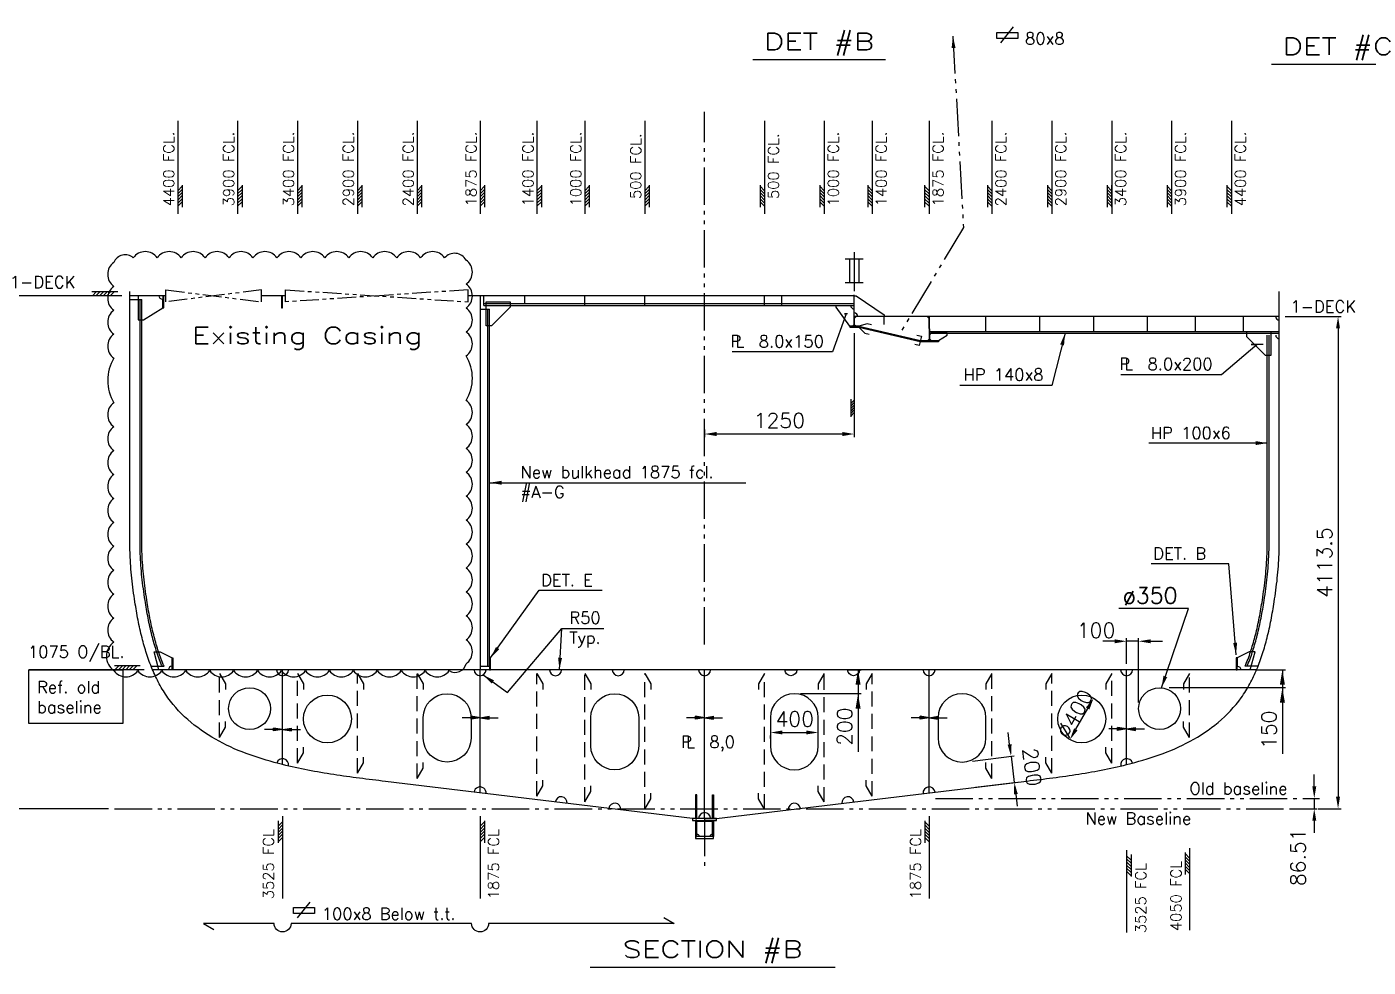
# Model space of a CAD drawing. Extents: x -86245 to 167090, y -69122 to 55245.
# Drawn here: x 19328 to 30530, y 15718 to 23578 of the extents above; entities that cross this region are included whole.
import ezdxf
from ezdxf.enums import TextEntityAlignment as Align

# ---------------------------------------------------------------- set-up
doc = ezdxf.new("R2010")
doc.units = 0
doc.header["$LTSCALE"] = 250
for name, pattern in [('DASHED', [0.75, 0.5, -0.25]), ('PHANTOM', [2.1, 1.25, -0.2, 0.125, -0.2, 0.125, -0.2]), ('PHANTOM2', [1.25, 0.625, -0.125, 0.125, -0.125, 0.125, -0.125])]:
    doc.linetypes.add(name, pattern=pattern)
doc.layers.get('0').update_dxf_attribs({"linetype": 'CONTINUOUS'})
doc.layers.get('DEFPOINTS').update_dxf_attribs({"linetype": 'CONTINUOUS'})
for name, color, linetype in [('Kuttlinje', 6, 'CONTINUOUS'), ('LASTLUKE', 1, 'CONTINUOUS'), ('S0CO1', 1, 'CONTINUOUS'), ('S0CO2', 2, 'CONTINUOUS'), ('S0CO5', 4, 'CONTINUOUS'), ('S0DA1', 1, 'DASHED'), ('S0DA2', 2, 'DASHED'), ('S0DIM', 2, 'CONTINUOUS'), ('S0PH1', 1, 'PHANTOM'), ('S0TX2', 2, 'CONTINUOUS')]:
    doc.layers.add(name, color=color, linetype=linetype)
doc.styles.add('18', font='romans', dxfattribs={"height": 180})
doc.styles.add('ROMANS', font='romans.shx', dxfattribs={"height": 125})
doc.dimstyles.new('MEDIUM', dxfattribs={"dimscale": 0.5, "dimtxt": 2, "dimasz": 2, "dimexe": 50, "dimexo": 100, "dimgap": 100, "dimtad": 1, "dimdsep": 46, "dimtxsty": 'ROMANS', "dimblk1": 'PIL-2', "dimblk2": 'PIL-3', "dimsah": 1, "dimcen": 200, "dimclrd": 1, "dimclre": 1, "dimclrt": 2, "dimazin": 2, "dimtfac": 1, "dimtmove": 0, "dimatfit": 3, "dimldrblk": 'PIL-3', "dimfxl": 1, "dimtvp": 100, "dimtolj": 1, "dimarcsym": 0})
doc.dimstyles.new('ORGINAL', dxfattribs={"dimscale": 50, "dimtxt": 2, "dimasz": 2, "dimexe": 0.5, "dimexo": 1, "dimgap": 1, "dimtad": 1, "dimdsep": 46, "dimtxsty": 'ROMANS', "dimcen": 0, "dimclrd": 1, "dimclre": 1, "dimclrt": 2, "dimadec": 0, "dimazin": 0, "dimtfac": 1, "dimtmove": 2, "dimatfit": 3, "dimfxl": 1, "dimtvp": 100, "dimtolj": 1, "dimarcsym": 0})
doc.dimstyles.get("Standard").update_dxf_attribs({"dimscale": 50, "dimtxt": 125, "dimasz": 2, "dimexe": 0.5, "dimexo": 1, "dimgap": 1, "dimtad": 1, "dimdsep": 46, "dimtxsty": 'ROMANS', "dimcen": 1.5, "dimclrd": 1, "dimclre": 1, "dimclrt": 2, "dimazin": 2, "dimtfac": 1, "dimtmove": 2, "dimatfit": 3, "dimfxl": 1, "dimtvp": 100, "dimtolj": 1, "dimarcsym": 0})

# ---------------------------------------------------------------- blocks, each defined once
blk = doc.blocks.new('KJØL')
at = {"layer": 'S0CO1'}
blk.add_line((-65, -20), (65, -20), dxfattribs=at)
for points in [[(-75, 0), (-65, 0), (-65, 200), (-75, 200)], [(75, 0), (65, 0), (65, 200), (75, 200)]]:
    blk.add_lwpolyline(points, close=True, dxfattribs=at)
for centre, start, end in [((-65, -150), 0, 90), ((65, -150), 90, 180)]:
    blk.add_arc(centre, 20, start, end, dxfattribs=at)
at = {"layer": 'S0CO2'}
for points in [[(-100, -15), (100, -15), (100, 0), (-100, 0)], [(-75, -150), (-65, -150), (-65, -15), (-75, -15)], [(75, -150), (65, -150), (65, -15), (75, -15)], [(-75, -165), (75, -165), (75, -150), (-75, -150)]]:
    blk.add_lwpolyline(points, close=True, dxfattribs=at)
blk = doc.blocks.new('ST10011')
at = {"layer": 'S0CO1'}
for p, q in [((4.24, 0.65), (-0.08, 0.65)), ((0, 0), (0.65, 0.65)), ((0.6, 0), (1.25, 0.65)), ((1.2, 0), (1.85, 0.65)), ((1.8, 0), (2.45, 0.65)), ((2.4, 0), (3.05, 0.65)), ((3, 0), (3.65, 0.65))]:
    blk.add_line(p, q, dxfattribs=at)
blk = doc.blocks.new('ST10073')
at = {"layer": 'S0CO2'}
for p, q in [((1.49, 4), (-1.49, 4)), ((-0.79, 4), (-0.79, 0)), ((0.79, 4), (0.79, 0)), ((-1.49, 0), (1.49, 0))]:
    blk.add_line(p, q, dxfattribs=at)
blk = doc.blocks.new('*X7')
at = {"color": 0}
for p, q in [((13410, 17177), (13450, 17217)), ((13439, 17177), (13479, 17217)), ((13467, 17177), (13507, 17217)), ((13495, 17177), (13535, 17217)), ((13523, 17177), (13563, 17217)), ((13552, 17177), (13592, 17217))]:
    blk.add_line(p, q, dxfattribs=at)
blk = doc.blocks.new('TYKK')
at = {"layer": 'S0CO1'}
for p, q in [((-2.04, 0.82), (2.04, 0.82)), ((-2.04, 0), (2.04, 0))]:
    blk.add_line(p, q, dxfattribs=at)
at = {"layer": 'S0CO1', "xscale": 0.0204, "yscale": 0.0204, "zscale": 0.0204}
blk.add_blockref('*X7', (-275.41, -350.41), dxfattribs=at)
blk = doc.blocks.new('A$C3B635EAD')
at = {"layer": 'S0DIM', "color": 1}
for p, q in [((-4400, 793), (-4400, 14)), ((-3900, 793), (-3900, 14)), ((-3400, 793), (-3400, 14)), ((-2900, 793), (-2900, 14)), ((-2400, 793), (-2400, 14)), ((-1875, 793), (-1875, 14)), ((-1400, 793), (-1400, 14)), ((-1000, 793), (-1000, 14)), ((-500, 793), (-500, 14)), ((500, 793), (500, 14)), ((1000, 793), (1000, 14)), ((1400, 793), (1400, 14)), ((1875, 793), (1875, 14)), ((2400, 793), (2400, 14)), ((2900, 793), (2900, 14)), ((3400, 793), (3400, 14)), ((3900, 793), (3900, 14)), ((4400, 793), (4400, 14))]:
    blk.add_line(p, q, dxfattribs=at)
at = {"layer": 'S0DIM', "extrusion": (0, 0, -1), "yscale": 45, "zscale": -45}
for p, xscale, rotation in [((4363, 162), 45, 270), ((3863, 162), 45, 270), ((3363, 162), 45, 270), ((2863, 162), 45, 270), ((2363, 162), 45, 270), ((1838, 162), 45, 270), ((1363, 162), 45, 270), ((963, 162), 45, 270), ((463, 162), 45, 270), ((-463, 162), -45, 90), ((-963, 162), -45, 90), ((-1363, 162), -45, 90), ((-1838, 162), -45, 90), ((-2363, 162), -45, 90), ((-2863, 162), -45, 90), ((-3363, 162), -45, 90), ((-3863, 162), -45, 90), ((-4363, 162), -45, 90)]:
    blk.add_blockref('TYKK', p, dxfattribs=dict(at, xscale=xscale, rotation=rotation))
at = {"layer": 'S0DIM', "style": 'ROMANS', "text_generation_flag": 6}
for s, p in [('4400 FCL.', (-4430, 77)), ('3900 FCL.', (-3930, 77)), ('3400 FCL.', (-3430, 77)), ('2900 FCL.', (-2930, 77)), ('2400 FCL.', (-2430, 77)), ('1875 FCL.', (-1905, 77)), ('1400 FCL.', (-1430, 77)), ('1000 FCL.', (-1030, 77)), ('1000 FCL.', (1120, 77)), ('1400 FCL.', (1520, 77)), ('1875 FCL.', (1995, 77)), ('2400 FCL.', (2520, 77)), ('2900 FCL.', (3020, 77)), ('3400 FCL.', (3520, 77)), ('3900 FCL.', (4020, 77)), ('4400 FCL.', (4520, 77)), (' 500 FCL.', (-530, 77)), (' 500 FCL.', (620, 77))]:
    blk.add_text(s, height=90, rotation=270, dxfattribs=at).set_placement(p)
blk = doc.blocks.new('PLDIM2')
at = {"layer": 'S0TX2', "style": 'ROMANS'}
for s, p in [('P', (-19, 0)), ('L', (23, 0))]:
    blk.add_text(s, height=100, dxfattribs=at).set_placement(p)
blk.add_attdef('XX.X', (168, -1), '', height=100, dxfattribs=at)
blk = doc.blocks.new('ST10005')
at = {"color": 1}
for p, q in [((0, 0), (2, 0.32)), ((0, 0), (2, -0.32)), ((0, 0), (4, 0)), ((2, 0.32), (2, -0.32))]:
    blk.add_line(p, q, dxfattribs=at)
blk.add_solid([(0, 0), (2, 0.32), (0, 0), (2, -0.32)], dxfattribs=at)
blk = doc.blocks.new('A$C60C17CDB')
at = {"layer": 'S0CO1', "yscale": 37.5, "zscale": 37.5, "rotation": 180}
for xscale in [37.5, -37.5]:
    blk.add_blockref('ST10005', (0, 0), dxfattribs=dict(at, xscale=xscale))
blk = doc.blocks.new('*D112')
at = {"layer": 'DEFPOINTS', "color": 0, "transparency": 16777216}
for p in [(25538, 17679), (25938, 17679), (25938, 17679)]:
    blk.add_point(p, dxfattribs=at)
at = {"layer": 'S0CO1', "color": 1, "lineweight": -2, "transparency": 16777216}
for p, q in [((25538, 17629), (25538, 17654)), ((25638, 17679), (25838, 17679)), ((25938, 17629), (25938, 17654))]:
    blk.add_line(p, q, dxfattribs=at)
at = {"layer": 'S0CO1', "color": 1, "transparency": 16777216}
for points in [[(25638, 17696), (25638, 17663), (25538, 17679)], [(25838, 17696), (25838, 17663), (25938, 17679)]]:
    blk.add_solid(points, dxfattribs=at)
at = {"layer": 'S0CO1', "color": 2, "transparency": 16777216, "insert": (25741, 17792), "char_height": 125, "attachment_point": 5, "style": 'ROMANS'}
blk.add_mtext('\\A1;400', dxfattribs=at)
blk = doc.blocks.new('PIL-2')
at = {"color": 0, "linetype": 'ByBlock'}
blk.add_line((0, 0), (-250, 0), dxfattribs=at)
blk.add_solid([(-125, 21), (-125, -21), (0, 0)], dxfattribs=at)
blk = doc.blocks.new('PIL-3')
at = {"color": 0, "linetype": 'ByBlock'}
blk.add_line((0, 0), (250, 0), dxfattribs=at)
blk.add_solid([(125, 21), (125, -21), (0, 0)], dxfattribs=at)
blk = doc.blocks.new('*D113')
at = {"layer": 'DEFPOINTS', "color": 0, "transparency": 16777216}
for p in [(26202, 18204), (25738, 18004), (26270, 18004)]:
    blk.add_point(p, dxfattribs=at)
at = {"layer": 'S0TX2', "color": 1, "lineweight": -2, "transparency": 16777216}
for p, q in [((26252, 18204), (26295, 18204)), ((26270, 18203), (26270, 18005)), ((25788, 18004), (26295, 18004)), ((26270, 18004), (26270, 17517))]:
    blk.add_line(p, q, dxfattribs=at)
for name, p, rotation in [('PIL-2', (26270, 18204), 90), ('PIL-3', (26270, 18004), 270)]:
    blk.add_blockref(name, p, dxfattribs=dict(at, rotation=rotation))
at = {"layer": 'S0TX2', "color": 2, "transparency": 16777216, "insert": (26158, 17728), "char_height": 125, "attachment_point": 5, "rotation": 90, "style": 'ROMANS'}
blk.add_mtext('\\A1;200', dxfattribs=at)
blk = doc.blocks.new('*D114')
at = {"layer": 'DEFPOINTS', "color": 0, "transparency": 16777216}
for p in [(27175, 17435), (27575, 17262), (27202, 17216)]:
    blk.add_point(p, dxfattribs=at)
at = {"layer": 'S0CO1', "color": 1, "lineweight": -2, "transparency": 16777216}
for p, q in [((27536, 17580), (27524, 17679)), ((27225, 17441), (27573, 17484)), ((27548, 17481), (27575, 17262)), ((27252, 17222), (27600, 17265)), ((27588, 17163), (27600, 17063))]:
    blk.add_line(p, q, dxfattribs=at)
at = {"layer": 'S0CO1', "color": 1, "transparency": 16777216}
for points in [[(27552, 17582), (27519, 17578), (27548, 17481)], [(27604, 17165), (27571, 17161), (27575, 17262)]]:
    blk.add_solid(points, dxfattribs=at)
at = {"layer": 'S0CO1', "color": 2, "transparency": 16777216, "insert": (27723, 17391), "char_height": 125, "attachment_point": 5, "rotation": 277.079, "style": 'ROMANS'}
blk.add_mtext('\\A1;200', dxfattribs=at)
blk = doc.blocks.new('*D115')
at = {"layer": 'DEFPOINTS', "color": 0, "transparency": 16777216}
for p in [(28237, 17966), (28039, 17619)]:
    blk.add_point(p, dxfattribs=at)
at = {"layer": 'S0CO1', "color": 1, "lineweight": -2, "transparency": 16777216}
blk.add_line((28089, 17706), (28188, 17880), dxfattribs=at)
at = {"layer": 'S0CO1', "color": 1, "transparency": 16777216}
for points in [[(28173, 17888), (28202, 17871), (28237, 17966)], [(28074, 17714), (28103, 17697), (28039, 17619)]]:
    blk.add_solid(points, dxfattribs=at)
at = {"layer": 'S0CO1', "color": 2, "transparency": 16777216, "insert": (28080, 17836), "char_height": 125, "attachment_point": 5, "rotation": 60.382, "style": 'ROMANS'}
blk.add_mtext('\\A1;∅400', dxfattribs=at)
blk = doc.blocks.new('*D116')
at = {"layer": 'DEFPOINTS', "color": 0, "transparency": 16777216}
for p in [(29552, 18204), (28819, 18054), (29814, 18054)]:
    blk.add_point(p, dxfattribs=at)
at = {"layer": 'S0TX2', "color": 1, "lineweight": -2, "transparency": 16777216}
for p, q in [((29602, 18204), (29839, 18204)), ((29814, 18203), (29814, 18055)), ((28869, 18054), (29839, 18054)), ((29814, 18054), (29814, 17500))]:
    blk.add_line(p, q, dxfattribs=at)
for name, p, rotation in [('PIL-2', (29814, 18204), 90), ('PIL-3', (29814, 18054), 270)]:
    blk.add_blockref(name, p, dxfattribs=dict(at, rotation=rotation))
at = {"layer": 'S0TX2', "color": 2, "transparency": 16777216, "insert": (29702, 17702), "char_height": 125, "attachment_point": 5, "rotation": 90, "style": 'ROMANS'}
blk.add_mtext('\\A1;150', dxfattribs=at)
blk = doc.blocks.new('*D117')
at = {"layer": 'DEFPOINTS', "color": 0, "transparency": 16777216}
for p in [(28513, 18442), (28513, 18204), (28613, 17879)]:
    blk.add_point(p, dxfattribs=at)
at = {"layer": 'S0CO1', "color": 1, "lineweight": -2, "transparency": 16777216}
for p, q in [((28413, 18442), (28313, 18442)), ((28513, 18254), (28513, 18467)), ((28613, 18442), (28513, 18442)), ((28613, 17929), (28613, 18467)), ((28713, 18442), (28813, 18442))]:
    blk.add_line(p, q, dxfattribs=at)
at = {"layer": 'S0CO1', "color": 1, "transparency": 16777216}
for points in [[(28413, 18458), (28413, 18425), (28513, 18442)], [(28713, 18458), (28713, 18425), (28613, 18442)]]:
    blk.add_solid(points, dxfattribs=at)
at = {"layer": 'S0CO1', "color": 2, "transparency": 16777216, "insert": (28258, 18533), "char_height": 125, "attachment_point": 5, "style": 'ROMANS'}
blk.add_mtext('\\A1;100', dxfattribs=at)
blk = doc.blocks.new('FLST-2')
at = {"layer": 'S0TX2', "color": 1}
for p, q in [((-256, 101), (-256, 151)), ((-256, 151), (-81, 151)), ((-222, 65), (-117, 198)), ((-81, 151), (-81, 101)), ((-81, 101), (-256, 101))]:
    blk.add_line(p, q, dxfattribs=at)
at = {"layer": 'S0TX2', "style": 'ROMANS'}
blk.add_attdef('FL.ST', (-20, 50), '', height=100, dxfattribs=at)
blk = doc.blocks.new('*D118')
at = {"layer": 'DEFPOINTS', "color": 0, "transparency": 16777216}
for p in [(29828, 17042), (29969, 17129), (30080, 17042)]:
    blk.add_point(p, dxfattribs=at)
at = {"layer": 'S0CO1', "color": 1, "lineweight": -2, "transparency": 16777216}
for p, q in [((30080, 17229), (30080, 17329)), ((29878, 17042), (30105, 17042)), ((30019, 17129), (30105, 17129)), ((30080, 17129), (30080, 17042)), ((30080, 16942), (30080, 16842))]:
    blk.add_line(p, q, dxfattribs=at)
at = {"layer": 'S0CO1', "color": 1, "transparency": 16777216}
for points in [[(30064, 17229), (30097, 17229), (30080, 17129)], [(30064, 16942), (30097, 16942), (30080, 17042)]]:
    blk.add_solid(points, dxfattribs=at)
at = {"layer": 'S0CO1', "color": 2, "transparency": 16777216, "insert": (29945, 16636), "char_height": 125, "attachment_point": 5, "rotation": 90, "style": 'ROMANS'}
blk.add_mtext('\\A1;86.51', dxfattribs=at)
blk = doc.blocks.new('*D119')
at = {"layer": 'DEFPOINTS', "color": 0, "transparency": 16777216}
for p in [(29788, 21156), (30064, 17042), (30279, 17042)]:
    blk.add_point(p, dxfattribs=at)
at = {"layer": 'S0CO1', "color": 1, "lineweight": -2, "transparency": 16777216}
for p, q in [((29838, 21156), (30304, 21156)), ((30279, 21056), (30279, 17142)), ((30114, 17042), (30304, 17042))]:
    blk.add_line(p, q, dxfattribs=at)
at = {"layer": 'S0CO1', "color": 1, "transparency": 16777216}
for points in [[(30262, 21056), (30295, 21056), (30279, 21156)], [(30262, 17142), (30295, 17142), (30279, 17042)]]:
    blk.add_solid(points, dxfattribs=at)
at = {"layer": 'S0CO1', "color": 2, "transparency": 16777216, "insert": (30166, 19099), "char_height": 125, "attachment_point": 5, "rotation": 90, "style": 'ROMANS'}
blk.add_mtext('\\A1;4113.5', dxfattribs=at)
blk = doc.blocks.new('*D120')
at = {"layer": 'DEFPOINTS', "color": 0, "transparency": 16777216}
for p in [(19179, 21329), (19225, 17042), (20061, 17042)]:
    blk.add_point(p, dxfattribs=at)
at = {"layer": 'S0CO1', "color": 1, "lineweight": -2, "transparency": 16777216}
for p, q in [((19229, 21329), (19250, 21329)), ((19225, 21229), (19225, 17142)), ((20011, 17042), (19200, 17042))]:
    blk.add_line(p, q, dxfattribs=at)
at = {"layer": 'S0CO1', "color": 1, "transparency": 16777216}
for points in [[(19208, 21229), (19241, 21229), (19225, 21329)], [(19208, 17142), (19241, 17142), (19225, 17042)]]:
    blk.add_solid(points, dxfattribs=at)
at = {"layer": 'S0CO1', "color": 2, "transparency": 16777216, "insert": (19112, 19185), "char_height": 125, "attachment_point": 5, "rotation": 90, "style": 'ROMANS'}
blk.add_mtext('\\A1;4286.51', dxfattribs=at)
blk = doc.blocks.new('*D121')
at = {"layer": 'DEFPOINTS', "color": 0, "transparency": 16777216}
for p in [(26238, 21068), (24988, 20263), (24988, 20174)]:
    blk.add_point(p, dxfattribs=at)
at = {"layer": 'S0CO1', "color": 1, "lineweight": -2, "transparency": 16777216}
for p, q in [((26238, 21018), (26238, 20149)), ((24988, 20213), (24988, 20149)), ((26138, 20174), (25088, 20174))]:
    blk.add_line(p, q, dxfattribs=at)
at = {"layer": 'S0CO1', "color": 1, "transparency": 16777216}
for points in [[(25088, 20191), (25088, 20157), (24988, 20174)], [(26138, 20191), (26138, 20157), (26238, 20174)]]:
    blk.add_solid(points, dxfattribs=at)
at = {"layer": 'S0CO1', "color": 2, "transparency": 16777216, "insert": (25613, 20287), "char_height": 125, "attachment_point": 5, "style": 'ROMANS'}
blk.add_mtext('\\A1;1250', dxfattribs=at)

msp = doc.modelspace()

# ---------------------------------------------------------------- linework, layer by layer
at = {"layer": 'Kuttlinje', "linetype": 'ByBlock'}
msp.add_line((26238.093, 21693.097), (26238.093, 21367.443), dxfattribs=at)
at = {"layer": 'S0CO1'}
for p, q in [((20188.093, 21298.739), (20288.093, 21298.739)), ((23113.093, 21218.739), (23193.093, 21218.739)), ((23178.093, 18233.739), (23178.093, 21218.739)), ((23193.093, 18233.739), (23193.093, 21218.739)), ((26864.243, 21030.73), (29788.094, 21030.73)), ((26864.508, 21015.73), (29788.094, 21015.73)), ((20365.242, 18233.739), (20473.28, 18233.739)), ((23113.093, 18233.739), (23193.093, 18233.739)), ((29610.944, 18233.739), (29502.906, 18233.739))]:
    msp.add_line(p, q, dxfattribs=at)
at = {"layer": 'S0CO1', "color": 8}
for p, q in [((23143.093, 21263.739), (26238.093, 21263.739)), ((23143.093, 21248.739), (26238.093, 21248.739))]:
    msp.add_line(p, q, dxfattribs=at)
at = {"layer": 'S0CO1'}
for points in [[(20054.911, 18196.275, 0.52056705), (20254.911, 18196.275, 0.52056705), (20454.911, 18196.275, 0.52056705), (20654.911, 18196.275, 0.52056705), (20854.911, 18196.275, 0.52056705), (21054.911, 18196.275, 0.52056705), (21254.911, 18196.275, 0.52056705), (21454.911, 18196.275, 0.52056705), (21654.911, 18196.275, 0.52056705), (21854.911, 18196.275, 0.52056705), (22054.911, 18196.275, 0.52056705), (22254.911, 18196.275, 0.52056705), (22454.911, 18196.275, 0.52056705), (22654.911, 18196.275, 0.52056705), (22854.911, 18196.275, 0.52056705), (22997.011, 18254.175, 0.52056705), (22997.011, 18454.175, 0.52056705), (22997.011, 18654.175, 0.52056705), (22997.011, 18854.175, 0.52056705), (22997.011, 19054.175, 0.52056705), (22997.011, 19254.175, 0.52056705), (22997.011, 19454.175, 0.52056705), (22997.011, 19654.175, 0.52056705), (22997.011, 19854.175, 0.52056705), (22997.011, 20054.175, 0.52056705), (22997.011, 20254.175, 0.52056705), (22997.011, 20454.175, 0.279117476), (22997.011, 20827.185, 0.52056705), (22997.011, 21027.185, 0.52056705), (22997.011, 21227.185, 0.52056705), (22997.011, 21427.185, 0.52056705), (22997.011, 21627.185, 0.52056705), (22816.531, 21646.705, 0.52056705), (22616.531, 21646.705, 0.52056705), (22416.531, 21646.705, 0.52056705), (22216.531, 21646.705, 0.52056705), (22016.531, 21646.705, 0.52056705), (21816.531, 21646.705, 0.52056705), (21616.531, 21646.705, 0.52056705), (21416.531, 21646.705, 0.52056705), (21216.531, 21646.705, 0.52056705), (21016.531, 21646.705, 0.52056705), (20816.531, 21646.705, 0.52056705), (20616.531, 21646.705, 0.52056705), (20416.531, 21646.705, 0.52056705), (20216.531, 21646.705, 0.52056705), (20054.911, 21608.324, 0.52056705), (20054.911, 21408.324, 0.52056705), (20054.911, 21208.324, 0.52056705), (20054.911, 21008.324, 0.52056705), (20054.911, 20808.324, 0.279117476), (20054.911, 20435.315, 0.52056705), (20054.911, 20235.315, 0.52056705), (20054.911, 20035.315, 0.52056705), (20054.911, 19835.315, 0.52056705), (20054.911, 19635.315, 0.52056705), (20054.911, 19435.315, 0.52056705), (20054.911, 19235.315, 0.52056705), (20054.911, 19035.315, 0.52056705), (20054.911, 18835.315, 0.52056705), (20054.911, 18635.315, 0.52056705), (20054.911, 18435.315, 0.52056705)], [(26238.093, 21185.73), (26238.093, 21328.74), (26253.093, 21328.74), (26488.093, 21170.73), (26488.093, 21155.73), (26268.093, 21155.73, 0.414213562)], [(23693.224, 18203.739, 1), (23793.224, 18203.739)], [(24217.146, 18203.739, 1), (24317.146, 18203.739)], [(25759.04, 18203.739, -1), (25659.04, 18203.739)], [(26282.962, 18203.739, -1), (26182.962, 18203.739)], [(22838.093, 17432.021), (22838.093, 17432.021, -0.414213562), (22638.093, 17632.021), (22638.093, 17803.739, -0.414213562), (22838.093, 18003.739), (22838.093, 18003.739, -0.414213562), (23038.093, 17803.739), (23038.093, 17632.021, -0.414213562)], [(24238.093, 17367.241), (24238.093, 17367.241, -0.414213562), (24038.093, 17567.241), (24038.093, 17803.739, -0.414213562), (24238.093, 18003.739), (24238.093, 18003.739, -0.414213562), (24438.093, 17803.739), (24438.093, 17567.241, -0.414213562)], [(25738.093, 17367.241), (25738.093, 17367.241, 0.414213562), (25938.093, 17567.241), (25938.093, 17803.739, 0.414213562), (25738.093, 18003.739), (25738.093, 18003.739, 0.414213562), (25538.093, 17803.739), (25538.093, 17567.241, 0.414213562)], [(27138.093, 17432.021), (27138.093, 17432.021, 0.414213562), (27338.093, 17632.021), (27338.093, 17803.739, 0.414213562), (27138.093, 18003.739), (27138.093, 18003.739, 0.414213562), (26938.093, 17803.739), (26938.093, 17632.021, 0.414213562)]]:
    msp.add_lwpolyline(points, format="xyb", close=True, dxfattribs=at)
for points in [[(20463.093, 21298.739, -0.414213528), (20433.093, 21328.739), (20258.093, 21328.739), (20258.093, 21128.739), (20303.097, 21128.739), (20463.093, 21228.739), (20463.093, 21298.739)], [(20456.965, 18233.739, -0.001880362), (20453.222, 18242.641, -0.021649), (20408.678, 18364.314, -0.014929), (20372.52, 18491.112, -0.014426), (20340.341, 18635.629, -0.009034), (20314.661, 18783.301, -0.011788), (20289.004, 18978.731, -0.017592), (20275.008, 19173.364, -0.005806), (20273.502, 19233.625, -0.003349), (20273.093, 19294.741), (20273.093, 21298.739)], [(20473.28, 18233.739, -0.003137342), (20467.072, 18248.402, -0.021649), (20422.974, 18368.856, -0.014929), (20387.061, 18494.793, -0.014426), (20355.07, 18638.466, -0.009034), (20329.483, 18785.603, -0.011788), (20303.918, 18980.332, -0.017592), (20289.998, 19173.913, -0.005806), (20288.501, 19233.826, -0.003349), (20288.093, 19294.74), (20288.093, 21298.739)], [(26238.358, 21090.727), (26223.093, 21075.73), (26200.593, 21075.73), (26088.093, 21234.097), (26088.093, 21249.097), (26208.093, 21248.739, 0.414213562), (26238.093, 21218.739)], [(29502.906, 18233.739, 0.003137342), (29509.115, 18248.402, 0.021649), (29553.213, 18368.856, 0.014929), (29589.125, 18494.793, 0.014426), (29621.116, 18638.466, 0.009034), (29646.703, 18785.603, 0.011788), (29672.268, 18980.332, 0.017592), (29686.188, 19173.913, 0.005806), (29687.686, 19233.826, 0.003349), (29688.093, 19294.74), (29688.094, 21000.73)], [(29519.221, 18233.739, 0.001880362), (29522.964, 18242.641, 0.021649), (29567.508, 18364.314, 0.014929), (29603.666, 18491.112, 0.014426), (29635.845, 18635.629, 0.009034), (29661.525, 18783.301, 0.011788), (29687.182, 18978.731, 0.017592), (29701.178, 19173.364, 0.005806), (29702.684, 19233.625, 0.003349), (29703.093, 19294.741), (29703.094, 21000.73)], [(20430.197, 18203.739), (20390.781, 18353.739), (20440.601, 18353.739), (20540.199, 18303.739), (20540.199, 18233.739, 0.414213562), (20510.199, 18203.739)], [(29545.989, 18203.739), (29585.406, 18353.739), (29535.586, 18353.739), (29435.987, 18303.739), (29435.987, 18233.739, -0.414213562), (29465.987, 18203.739)]]:
    msp.add_lwpolyline(points, format="xyb", dxfattribs=at)
at = {"layer": 'S0CO1', "color": 8, "flags": 128}
msp.add_lwpolyline([(23143.093, 21248.739), (23143.093, 21328.739)], dxfattribs=at)
at = {"layer": 'S0CO1'}
for points in [[(23208.093, 21078.739), (23163.093, 21078.739), (23163.093, 21278.739), (23363.093, 21278.739), (23363.093, 21233.739), (23208.093, 21078.739)], [(26791.631, 20955.728), (26851.631, 20955.728), (26866.365, 20970.726), (26863.358, 21140.732), (26848.093, 21155.73), (26253.093, 21155.73), (26238.093, 21140.73), (26238.093, 21090.73), (26253.093, 21075.73), (26275.593, 21075.73)], [(29673.089, 20830.73), (29518.092, 20985.73), (29518.092, 21030.73), (29718.094, 21030.73), (29718.094, 20830.73), (29673.089, 20830.73)], [(20540.199, 18203.739), (20540.199, 18303.739), (20548.199, 18303.739), (20548.199, 18203.739)], [(23201.093, 18203.739), (23201.093, 18303.739), (23193.093, 18303.739), (23193.093, 18203.739)], [(29435.987, 18203.739), (29435.987, 18303.739), (29427.987, 18303.739), (29427.987, 18203.739)], [(20128.262, 17754.789), (19344.36, 17754.789), (19344.36, 18203.739), (20128.262, 18203.739)]]:
    msp.add_lwpolyline(points, close=True, dxfattribs=at)
for points in [[(26381.387, 21087.43), (26346.435, 21095.799), (26277.413, 21075.306), (26275.55, 21067.526), (26327.808, 21017.997), (26362.76, 21009.629)], [(26275.55, 21067.526), (26789.768, 20947.948)], [(26761.262, 21000.016), (26800.013, 20990.738), (26781.386, 20912.937), (26744.519, 20921.764)], [(26866.365, 20970.726), (26881.631, 20955.728), (26941.631, 20955.728), (27013.093, 21000.73), (27013.093, 21015.73), (26878.093, 21015.73), (26864.773, 21000.759)], [(20938.093, 18173.739), (20988.093, 18087.136), (20988.093, 18038.979)], [(21588.093, 18173.739), (21638.093, 18087.136), (21638.093, 18038.979)], [(22088.093, 18173.739), (22138.093, 18087.136), (22138.093, 18038.979)], [(22588.093, 18173.739), (22638.093, 18087.136), (22638.093, 18038.979)], [(23588.093, 18173.739), (23638.093, 18087.136), (23638.093, 18038.979)], [(23988.093, 18173.739), (24038.093, 18087.136), (24038.093, 18038.979)], [(24488.093, 18173.739), (24538.093, 18087.136), (24538.093, 18038.979)], [(25488.093, 18173.739), (25438.093, 18087.136), (25438.093, 18038.979)], [(25988.093, 18173.739), (25938.093, 18087.136), (25938.093, 18038.979)], [(26388.093, 18173.739), (26338.093, 18087.136), (26338.093, 18038.979)], [(27388.093, 18173.739), (27338.093, 18087.136), (27338.093, 18038.979)], [(27888.093, 18173.739), (27838.093, 18087.136), (27838.093, 18038.979)], [(28388.093, 18173.739), (28338.093, 18087.136), (28338.093, 18038.979)], [(29038.093, 18173.739), (28988.093, 18087.136), (28988.093, 18038.979)], [(20938.093, 17637.644), (20988.093, 17724.247), (20988.093, 17772.405)], [(29038.093, 17637.644), (28988.093, 17724.247), (28988.093, 17772.405)], [(21588.093, 17422.24), (21638.093, 17508.843), (21638.093, 17557)], [(28388.093, 17422.24), (28338.093, 17508.843), (28338.093, 17557)], [(22088.093, 17339.249), (22138.093, 17425.852), (22138.093, 17474.009)], [(22588.093, 17294.923), (22638.093, 17381.526), (22638.093, 17429.684)], [(27388.093, 17294.923), (27338.093, 17381.526), (27338.093, 17429.684)], [(27888.093, 17339.249), (27838.093, 17425.852), (27838.093, 17474.009)], [(23588.093, 17147.097), (23638.093, 17233.7), (23638.093, 17281.857)], [(26388.093, 17147.097), (26338.093, 17233.7), (26338.093, 17281.857)], [(23988.093, 17098.631), (24038.093, 17185.233), (24038.093, 17233.391)], [(24488.093, 17038.048), (24538.093, 17124.65), (24538.093, 17172.808)], [(25488.093, 17038.048), (25438.093, 17124.65), (25438.093, 17172.808)], [(25988.093, 17098.631), (25938.093, 17185.233), (25938.093, 17233.391)]]:
    msp.add_lwpolyline(points, dxfattribs=at)
for centre, radius in [((21188.093, 17878.739), 175), ((28788.093, 17878.739), 175), ((21838.093, 17792.614), 200), ((28138.093, 17792.614), 200)]:
    msp.add_circle(centre, radius, dxfattribs=at)
for centre, radius, start, end in [((29788.094, 21155.73), 30, 180, 269.9999933), ((29788.094, 21000.73), 30, 180, 269.9999933), ((21463.093, 18203.739), 50, 180, 0), ((23113.093, 18203.739), 50, 180, 0), ((23113.093, 18203.739), 50, 270, 0), ((24988.093, 18203.739), 50, 180, 0), ((26863.093, 18203.739), 50, 180, 0), ((28513.093, 18203.739), 50, 180, 0), ((21463.093, 17410.88), 50, 346.3950964, 165.5606996), ((28513.093, 17410.88), 50, 14.4393004, 193.6049036), ((23113.093, 17174.432), 50, 353.0913657, 173.0913657), ((23790.832, 17092.313), 50, 353.3903312, 173.267535), ((26185.354, 17092.313), 50, 6.732465, 186.6096688), ((26863.093, 17174.432), 50, 6.9086343, 186.9086343), ((24237.886, 17038.145), 50, 353.3903312, 173.267535), ((25738.301, 17038.145), 50, 6.732465, 186.6096688), ((24988.093, 16959.352), 50, 0, 180)]:
    msp.add_arc(centre, radius, start, end, dxfattribs=at)
at = {"layer": 'S0CO2'}
for points in [[(20463.093, 21228.739), (20471.093, 21228.739), (20471.093, 21328.739), (20463.093, 21328.739)], [(21455.051, 21228.739), (21463.051, 21228.739), (21463.051, 21328.739), (21455.051, 21328.739)], [(26200.593, 21067.73), (26275.593, 21067.73), (26275.593, 21075.73), (26200.593, 21075.73)], [(26941.631, 20945.728), (26791.631, 20945.728), (26791.631, 20955.728), (26941.631, 20955.728)]]:
    msp.add_lwpolyline(points, close=True, dxfattribs=at)
at = {"layer": 'S0CO5'}
for p, q in [((20488.093, 21328.739), (20188.093, 21328.739)), ((21488.051, 21328.739), (21288.093, 21328.739)), ((23113.093, 21328.739), (23113.093, 18203.739)), ((26238.093, 21075.73), (26238.093, 21338.739)), ((29788.094, 21155.73), (26238.093, 21155.73)), ((26863.093, 21155.73), (26866.631, 20955.728)), ((29598.824, 18203.739), (20377.362, 18203.739)), ((21463.093, 17410.88), (21463.093, 18203.739)), ((23113.093, 17174.432), (23113.093, 18203.739)), ((24988.093, 16959.33), (24988.093, 18203.739)), ((26863.093, 17174.432), (26863.093, 18203.739)), ((28513.093, 17410.88), (28513.093, 18203.739))]:
    msp.add_line(p, q, dxfattribs=at)
at = {"layer": 'S0CO5', "color": 8}
msp.add_line((26238.093, 21328.739), (23013.093, 21328.739), dxfattribs=at)
at = {"layer": 'S0CO5'}
for points in [[(24988.093, 16959.33), (24888.093, 16959.362), (22322.266, 17270.253, -0.001458), (22106.129, 17297.084, -0.006458), (21890.446, 17327.335, -0.008954), (21675.813, 17364.213, -0.013947), (21463.093, 17410.88, -0.023093), (21192.004, 17491.786, -0.039936), (20933.232, 17606.12, -0.04832), (20698.888, 17763.854, -0.065241), (20506.023, 17970.253, -0.031746), (20433.575, 18086.394, -0.025015), (20374.743, 18209.992, -0.021649), (20327.669, 18338.574, -0.014929), (20290.119, 18470.253, -0.014426), (20256.875, 18619.556, -0.009034), (20230.669, 18770.253, -0.011788), (20204.49, 18969.656, -0.017592), (20190.065, 19170.253, -0.005806), (20188.51, 19232.488, -0.003349), (20188.093, 19294.741), (20188.093, 21366.442)], [(24988.093, 16959.33), (25088.093, 16959.362), (27653.921, 17270.253, 0.001458), (27870.057, 17297.084, 0.006458), (28085.741, 17327.335, 0.008954), (28300.373, 17364.213, 0.013947), (28513.093, 17410.88, 0.023093), (28784.182, 17491.786, 0.039936), (29042.954, 17606.12, 0.04832), (29277.299, 17763.854, 0.065241), (29470.163, 17970.253, 0.031746), (29542.612, 18086.394, 0.025015), (29601.444, 18209.992, 0.021649), (29648.517, 18338.574, 0.014929), (29686.067, 18470.253, 0.014426), (29719.312, 18619.556, 0.009034), (29745.518, 18770.253, 0.011788), (29771.697, 18969.656, 0.017592), (29786.121, 19170.253, 0.005806), (29787.677, 19232.488, 0.003349), (29788.093, 19294.741), (29788.094, 21366.442)]]:
    msp.add_lwpolyline(points, format="xyb", dxfattribs=at)
at = {"layer": 'S0DA1'}
for p, q in [((23488.093, 21263.739), (23488.093, 21328.739)), ((23988.093, 21248.739), (23988.093, 21328.739)), ((24488.093, 21248.739), (24488.093, 21328.739)), ((25488.093, 21248.739), (25488.093, 21328.739)), ((25632.242, 21248.739), (25632.242, 21328.739)), ((26488.093, 21090.73), (26488.093, 21155.73)), ((27338.093, 21030.73), (27338.093, 21155.73)), ((27788.093, 21030.73), (27788.093, 21155.73)), ((28238.093, 21030.73), (28238.093, 21155.73)), ((28688.093, 21030.73), (28688.093, 21155.73)), ((29088.093, 21030.73), (29088.093, 21155.73)), ((29488.093, 21030.73), (29488.093, 21155.73))]:
    msp.add_line(p, q, dxfattribs=at)
at = {"layer": 'S0DA2'}
for p, q in [((20938.093, 17637.644), (20938.093, 18173.739)), ((21588.093, 17422.24), (21588.093, 18173.739)), ((22088.093, 17339.249), (22088.093, 18173.739)), ((22588.093, 17294.923), (22588.093, 18173.739)), ((23588.093, 17147.097), (23588.093, 18173.739)), ((23988.093, 17098.631), (23988.093, 18173.739)), ((24488.093, 17038.048), (24488.093, 18173.739)), ((25488.093, 17038.048), (25488.093, 18173.739)), ((25988.093, 17098.631), (25988.093, 18173.739)), ((26388.093, 17147.097), (26388.093, 18173.739)), ((27388.093, 17294.923), (27388.093, 18173.739)), ((27888.093, 17339.249), (27888.093, 18173.739)), ((28388.093, 17422.24), (28388.093, 18173.739)), ((29038.093, 17637.644), (29038.093, 18173.739))]:
    msp.add_line(p, q, dxfattribs=at)
at = {"layer": 'S0DIM', "color": 1}
for p, q in [((21463.093, 16979.707), (21463.093, 16292.316)), ((23113.093, 16979.606), (23113.093, 16292.214)), ((26863.093, 16979.606), (26863.093, 16292.214)), ((28513.093, 16696.292), (28513.093, 16008.9)), ((29038.093, 16713.839), (29038.093, 16026.447))]:
    msp.add_line(p, q, dxfattribs=at)
for points in [[(20120.157, 21328.739), (19179.379, 21328.739)], [(20308.277, 18203.739), (19344.36, 18203.739)]]:
    msp.add_lwpolyline(points, dxfattribs=at)
at = {"layer": 'S0PH1'}
for p, q in [((24988.093, 18414.569), (24988.093, 22868.254)), ((20060.529, 17042.234), (29915.657, 17042.234)), ((26916.609, 17128.739), (30123.386, 17128.739)), ((24988.093, 16959.33), (24988.217, 16563.843))]:
    msp.add_line(p, q, dxfattribs=at)
at = {"layer": 'S0PH1', "linetype": 'PHANTOM2'}
for points in [[(20488.093, 21278.739), (20488.093, 21378.739), (21288.093, 21278.739), (21288.093, 21378.739), (20488.093, 21278.739)], [(21488.051, 21278.739), (21488.051, 21378.739), (23013.093, 21278.739), (23013.093, 21378.739), (21488.051, 21278.739)]]:
    msp.add_lwpolyline(points, close=True, dxfattribs=at)
at = {"layer": 'S0TX2', "color": 1}
for p, q in [((25390.085, 23304.386), (26500.092, 23304.386)), ((29722.538, 23264.763), (30832.545, 23264.763)), ((24031.172, 15717.623), (26079.964, 15717.623))]:
    msp.add_line(p, q, dxfattribs=at)
for points in [[(26181.903, 21179.473), (26156.903, 21179.473), (26169.403, 21179.473), (26057.328, 20859.97), (25217.418, 20859.97)], [(29652.052, 20920.974), (29552.052, 20920.974), (29602.052, 20920.974), (29304.331, 20670.117), (28464.422, 20670.117)]]:
    msp.add_lwpolyline(points, dxfattribs=at)
msp.add_lwpolyline([(24647.035, 16133.566), (24733.637, 16083.566), (23184.413, 16083.566, -1), (23042.021, 16083.566), (21534.413, 16083.566, -1), (21392.021, 16083.566), (20803.505, 16083.566), (20890.108, 16033.566)], format="xyb", dxfattribs=at)

# ---------------------------------------------------------------- block references
at = {"layer": 'S0CO1'}
for name, p in [('A$C3B635EAD', (24988.093, 21999.682)), ('A$C60C17CDB', (23113.093, 17803.123)), ('A$C60C17CDB', (24988.093, 17803.123)), ('A$C60C17CDB', (26863.093, 17803.123)), ('A$C60C17CDB', (21463.093, 17704.644)), ('A$C60C17CDB', (28513.093, 17709.089)), ('KJØL', (24988.093, 16959.33))]:
    msp.add_blockref(name, p, dxfattribs=at)
at = {"layer": 'S0CO1', "xscale": -50, "yscale": 50, "zscale": 50}
msp.add_blockref('ST10073', (26238.093, 21437.578), dxfattribs=at)
at = {"layer": 'S0DIM', "xscale": 50, "yscale": 50, "zscale": 50}
for p in [(19874.978, 21328.739), (20063.098, 18203.739)]:
    msp.add_blockref('ST10011', p, dxfattribs=at)
at = {"layer": 'S0DIM', "extrusion": (0, 0, -1)}
for p, xscale, yscale, zscale, rotation in [((-26238.093, 20391.651), 36, 36, -36, 270), ((-21463.093, 16849.78), 45, 45, -45, 270), ((-23149.813, 16849.679), 45, 45, -45, 270), ((-26826.373, 16849.679), -45, 45, -45, 90), ((-28513.093, 16566.365), -45, 45, -45, 90), ((-29001.373, 16583.912), -45, 45, -45, 90)]:
    msp.add_blockref('TYKK', p, dxfattribs=dict(at, xscale=xscale, yscale=yscale, zscale=zscale, rotation=rotation))
at = {"layer": 'S0TX2'}
for p, values in [((27684.533, 23379.786), {'FL.ST': '80x8'}), ((21811.075, 16064.236), {'FL.ST': '100x8 Below t.t.'})]:
    msp.add_blockref('FLST-2', p, dxfattribs=at).add_auto_attribs(values)
ref = msp.add_blockref('PLDIM2', (25223.757, 20900.022), dxfattribs=at)
ref.add_attrib('XX.X', '8.0x150', (25440.753, 20898.563), dxfattribs={"height": 100, "style": 'ROMANS'})
ref = msp.add_blockref('PLDIM2', (28470.761, 20710.169), dxfattribs=at)
ref.add_attrib('XX.X', '8.0x200', (28687.757, 20708.71), dxfattribs={"height": 100, "style": 'ROMANS'})
ref = msp.add_blockref('PLDIM2', (24811.117, 17551.703), dxfattribs=at)
ref.add_attrib('XX.X', '8,0', (25028.113, 17550.244), dxfattribs={"height": 100, "style": 'ROMANS'})

# ---------------------------------------------------------------- texts
at = {"layer": 'LASTLUKE', "color": 2, "insert": (28480.326, 18892.295), "char_height": 135, "attachment_point": 1, "style": '18'}
msp.add_mtext_dynamic_manual_height_columns('ø350', width=2296.28369, gutter_width=500, heights=[0], dxfattribs=at)
at = {"layer": 'S0DIM', "style": 'ROMANS'}
msp.add_text('New Baseline', height=100, dxfattribs=at).set_placement((28169.739, 16910.063))
at = {"layer": 'S0DIM', "style": 'ROMANS', "text_generation_flag": 6}
for s, p in [('3525 FCL', (21390.304, 16285.27)), ('1875 FCL', (23270.656, 16285.168)), ('1875 FCL', (26795.53, 16285.168)), ('3525 FCL', (28675.882, 16001.854)), ('4050 FCL', (28970.53, 16019.401))]:
    msp.add_text(s, height=90, rotation=270, dxfattribs=at).set_placement(p)
at = {"layer": 'S0TX2', "color": 4, "style": 'ROMANS', "width": 1.35}
for s, p in [('DET #B', (25945.192, 23444.098)), ('DET #C', (30277.645, 23404.475)), ('Existing Casing', (21669.321, 20977.526)), ('SECTION #B', (25055.568, 15857.335))]:
    msp.add_text(s, height=140, dxfattribs=at).set_placement(p, align=Align.MIDDLE)
at = {"layer": 'S0TX2', "style": 'ROMANS'}
for s, p in [('1-DECK', (19184.826, 21394.454)), ('1-DECK', (29881.152, 21189.363)), ('HP 100x6', (28714.768, 20132.61)), ('DET. B', (28735.265, 19124.653)), ('DET. E', (23622.971, 18901.99)), ('1075 O/BL.', (19336.914, 18304.091))]:
    msp.add_text(s, height=100, dxfattribs=at).set_placement(p)
at = {"layer": 'S0TX2', "char_height": 100, "attachment_point": 1, "style": 'ROMANS'}
for s, width, gutter_width, insert in [('HP 140x8', 2415.77259, 500, (27150.383, 20720.273)), ('New bulkhead 1875 fcl.\\P#A-G', 2415.77259, 500, (23451.528, 19905.981)), ('R50\\PTyp.', 2415.77259, 500, (23859.086, 18688.558)), ('Ref. old\\Pbaseline', 1100.86708, 625, (19413.403, 18107.539))]:
    msp.add_mtext_dynamic_manual_height_columns(s, width=width, gutter_width=gutter_width, heights=[0], dxfattribs=dict(at, insert=insert))
at = {"layer": 'S0TX2', "insert": (29037.738, 17261.722), "char_height": 100, "width": 2142.82539, "attachment_point": 1, "style": 'ROMANS'}
msp.add_mtext('Old baseline', dxfattribs=at)

# ---------------------------------------------------------------- dimensions: what is measured, and where the dimension line sits
at = {"layer": 'S0CO1'}
for base, p1, p2, picture, middle in [((19224.8326, 17042.2337), (19179.3788, 21328.7389), (20060.5289, 17042.2337), '*D120', (19112.3326, 19185.4863)), ((30278.591, 17042.234), (29788.094, 21155.73), (30063.665, 17042.234), '*D119', (30166.091, 19098.982))]:
    dim = msp.add_linear_dim(base=base, p1=p1, p2=p2, angle=90, dimstyle='STANDARD', dxfattribs=at)
    dim.commit()
    dim.dimension.update_dxf_attribs({"geometry": picture, "text_midpoint": middle})
dim = msp.add_linear_dim(base=(24988.093, 20174.007), p1=(26238.093, 21067.73), p2=(24988.093, 20262.774), dimstyle='STANDARD', dxfattribs=at)
dim.commit()
dim.dimension.update_dxf_attribs({"geometry": '*D121', "text_midpoint": (25613.093, 20286.507)})
for base, p1, p2, picture, middle in [((28513.093, 18441.827), (28613.093, 17878.739), (28513.093, 18203.739), '*D117', (28258.346, 18533.241)), ((25938.093, 17679.492), (25538.093, 17679.492), (25938.093, 17679.492), '*D112', (25741.211, 17791.741))]:
    dim = msp.add_linear_dim(base=base, p1=p1, p2=p2, dimstyle='STANDARD', dxfattribs=at)
    dim.commit()
    dim.dimension.update_dxf_attribs({"geometry": picture, "text_midpoint": middle, "dimtype": 160})
dim = msp.add_diameter_dim_2p(p1=(28039.25, 17618.746), p2=(28236.936, 17966.482), dimstyle='STANDARD', dxfattribs=at)
dim.commit()
dim.dimension.update_dxf_attribs({"geometry": '*D115', "text_midpoint": (28080.131, 17835.72), "dimtype": 163})
dim = msp.add_aligned_dim(p1=(27175.227, 17434.671), p2=(27202.439, 17215.549), distance=375.844, text='200', dimstyle='STANDARD', dxfattribs=at)
dim.commit()
dim.dimension.update_dxf_attribs({"geometry": '*D114', "text_midpoint": (27723.073, 17391.454)})
dim = msp.add_linear_dim(base=(30080.3318, 17042.2337), p1=(29969.1148, 17128.7389), p2=(29827.6123, 17042.2337), angle=90, dimstyle='STANDARD', dxfattribs=at)
dim.commit()
dim.dimension.update_dxf_attribs({"geometry": '*D118', "text_midpoint": (29944.5338, 16635.7829), "dimtype": 160})
at = {"layer": 'S0TX2'}
for base, p1, p2, picture, middle in [((26270.414, 18003.739), (26202.292, 18203.739), (25738.093, 18003.739), '*D113', (26270.414, 17728.001)), ((29814.291, 18053.739), (29551.544, 18203.739), (28819.109, 18053.739), '*D116', (29814.291, 17702.12))]:
    dim = msp.add_linear_dim(base=base, p1=p1, p2=p2, angle=90, dimstyle='MEDIUM', dxfattribs=at)
    dim.commit()
    dim.dimension.update_dxf_attribs({"geometry": picture, "text_midpoint": middle, "dimtype": 160})

# ---------------------------------------------------------------- leaders
at = {"layer": 'S0CO1'}
for points, override in [([(27998.713, 21015.73), (27888.129, 20580.526), (27120.706, 20580.526)], {"dimgap": 1, "dimtad": 0}), ([(29690.462, 20098.238), (28698.881, 20098.238)], {"dimgap": 1, "dimtad": 0, "dimfxl": 100}), ([(23193.093, 19766.809), (25332.311, 19766.809)], {"dimgap": 1, "dimtad": 0, "dimfxl": 100}), ([(28804.279, 18052.989), (29028.924, 18714.521), (28448.957, 18714.521)], {"dimgap": 1, "dimtad": 0}), ([(23139.201, 18161.096), (23341.594, 18012.353), (23795.27, 18549.386)], {"dimgap": 1, "dimtad": 0}), ([(23775.52, 18203.739), (23795.27, 18549.386), (24147.391, 18549.386)], {"dimgap": 1, "dimtad": 0})]:
    msp.add_leader(points, dimstyle='STANDARD', override=override, dxfattribs=at)
at = {"layer": 'S0PH1'}
msp.add_leader([(27062.116, 23500.732), (27150.517, 21899.41), (26628.8, 21032.42)], dimstyle='STANDARD', override={"dimgap": 1, "dimtad": 0}, dxfattribs=at)
at = {"layer": 'S0TX2', "color": 1}
for points in [[(29427.063, 18328.739), (29367.478, 19090.281), (28717.913, 19090.281)], [(23201.093, 18303.739), (23605.618, 18867.618), (24133.704, 18867.618)]]:
    msp.add_leader(points, dimstyle='ORGINAL', dxfattribs=at)

doc.saveas('drawing.dxf')
